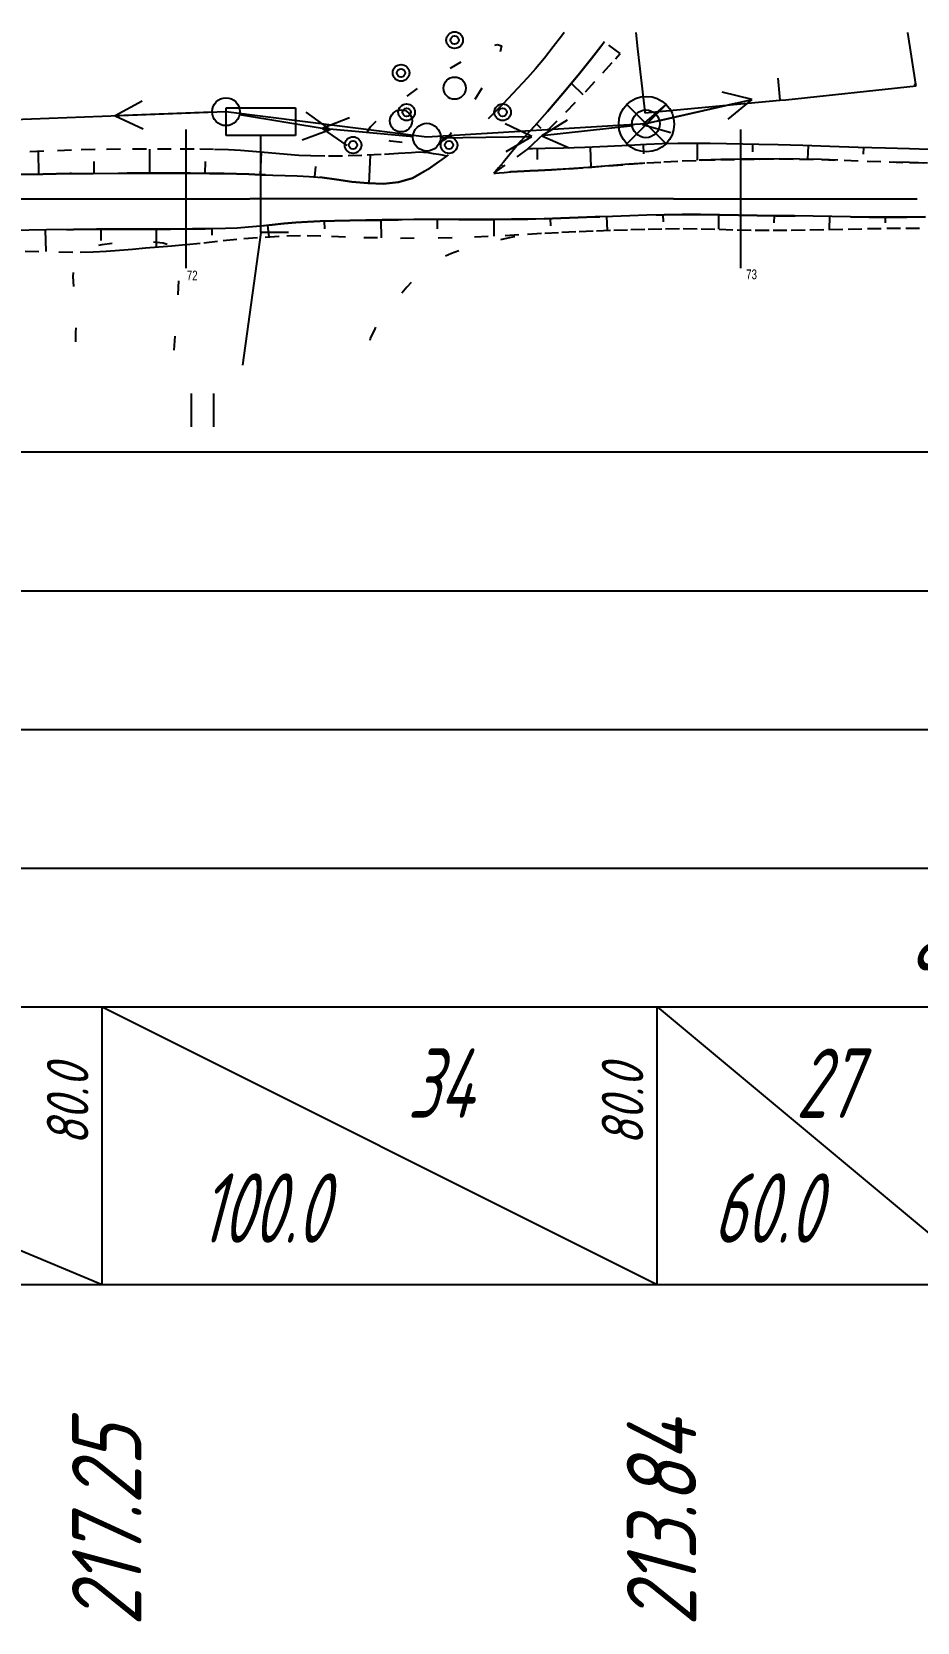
# Model space of a CAD drawing. Extents: x 2172 to 5772, y -842 to -248.
# Drawn here: x 3991 to 4022.9, y -676.2 to -618.9 of the extents above; entities that cross this region are included whole.
import ezdxf

# ---------------------------------------------------------------- set-up
doc = ezdxf.new("R2010")
doc.units = 0
doc.header["$MEASUREMENT"] = 0
doc.linetypes.add('CONTI', pattern=[0])
doc.linetypes.add('STROT', pattern=[1.7, 0.5, -1.2])
doc.layers.get('0').update_dxf_attribs({"linetype": 'CONTINUOUS'})
for name, color, linetype in [('DEFAULT', 7, 'CONTI'), ('OTKOSDEFAULT', 32, 'CONTI'), ('SIT_LDEFAULT', 7, 'CONTI'), ('USLZNDEFAULT', 7, 'CONTI'), ('ОТМЕТКИ_КЮВЕТОВ', 7, 'CONTINUOUS'), ('ЧЕРНЫЕ_ОТМЕТКИ', 7, 'CONTINUOUS')]:
    doc.layers.add(name, color=color, linetype=linetype)
doc.styles.add('SHRFT', font='TXT', dxfattribs={"width": 8.75})
doc.styles.add('ГОСТ', font='gost.TTF', dxfattribs={"oblique": 15, "height": 1})

# ---------------------------------------------------------------- blocks, each defined once
blk = doc.blocks.new('BL_7')
at = {"color": 0}
for p, q in [((-3.5, 3.5), (3.5, -3.5)), ((-3.5, -3.5), (3.5, 3.5))]:
    blk.add_line(p, q, dxfattribs=at)
blk.add_circle((0, 0), 5, dxfattribs=at)
blk = doc.blocks.new('BL_20')
at = {"color": 0}
blk.add_circle((0, 0), 2.5, dxfattribs=at)
blk = doc.blocks.new('BL_2009')
at = {"color": 0}
for centre, radius in [((0, 8.65), 1.5), ((0, 8.65), 0.75), ((0, 0), 2), ((-8.65, -4.35), 1.5), ((8.65, -4.35), 1.5), ((-8.65, -4.35), 0.75), ((8.65, -4.35), 0.75)]:
    blk.add_circle(centre, radius, dxfattribs=at)
blk = doc.blocks.new('BL_13')
at = {"color": 0}
for p, q in [((-6.25, 17.5), (-6.25, 22.5)), ((-6.25, 22.5), (6.25, 22.5)), ((6.25, 22.5), (6.25, 17.5)), ((0, 17.5), (-6.25, 17.5)), ((0, 0), (0, 17.5)), ((6.25, 17.5), (0, 17.5)), ((5, 0), (0, 0))]:
    blk.add_line(p, q, dxfattribs=at)
blk = doc.blocks.new('BL_2011')
at = {"color": 0}
for p, q in [((0, 0), (0, 6)), ((4, 0), (4, 6))]:
    blk.add_line(p, q, dxfattribs=at)

msp = doc.modelspace()

# ---------------------------------------------------------------- linework, layer by layer
at = {"linetype": 'Continuous'}
for p, q in [((3396.596, -634.043), (4356.596, -634.043)), ((3396.596, -639.043), (4356.596, -639.043)), ((3396.596, -644.043), (4356.596, -644.043)), ((3396.596, -649.043), (4356.596, -649.043)), ((3396.596, -654.043), (4356.596, -654.043)), ((3396.596, -664.043), (4356.596, -664.043))]:
    msp.add_line(p, q, dxfattribs=at)
at = {"layer": 'DEFAULT', "color": 12, "linetype": 'CONTI'}
for p, q in [((3996.595, -627.422), (3996.596, -622.42)), ((4016.595, -627.422), (4016.596, -622.422)), ((3973.372, -624.92), (3998.893, -624.921)), ((3999.697, -624.921), (3998.894, -624.921)), ((4000.5, -624.921), (3999.697, -624.921)), ((4001.304, -624.921), (4000.5, -624.921)), ((4002.107, -624.921), (4001.304, -624.921)), ((4002.911, -624.921), (4002.107, -624.921)), ((4003.714, -624.921), (4002.911, -624.921)), ((4004.518, -624.921), (4003.714, -624.921)), ((4005.321, -624.921), (4004.518, -624.921)), ((4006.125, -624.921), (4005.321, -624.921)), ((4006.928, -624.921), (4006.125, -624.921)), ((4007.732, -624.921), (4006.928, -624.921)), ((4008.535, -624.921), (4007.732, -624.921)), ((4009.339, -624.921), (4008.535, -624.921)), ((4010.142, -624.921), (4009.339, -624.921)), ((4010.946, -624.921), (4010.142, -624.921)), ((4011.749, -624.921), (4010.946, -624.921)), ((4012.553, -624.921), (4011.749, -624.921)), ((4013.356, -624.921), (4012.553, -624.921)), ((4014.16, -624.921), (4013.356, -624.921)), ((4014.16, -624.922), (4022.947, -624.921))]:
    msp.add_line(p, q, dxfattribs=at)
at = {"layer": 'OTKOSDEFAULT', "color": 32}
for p, q in [((4011.545, -619.429, 43.34), (4011.211, -619.863, 43.317)), ((4011.672, -619.262, 43.349), (4011.545, -619.429, 43.34)), ((4011.211, -619.863, 43.317), (4010.733, -620.464, 43.285)), ((4010.733, -620.464, 43.285), (4010.179, -621.13, 43.248)), ((4010.179, -621.13, 43.248), (4009.625, -621.772, 43.213)), ((4010.489, -620.759), (4010.9, -621.166)), ((4009.625, -621.772, 43.213), (4009.157, -622.298, 43.184)), ((4009.157, -622.298, 43.184), (4008.866, -622.618, 43.166)), ((4009.23, -622.218), (4009.385, -622.376)), ((4008.677, -622.835, 43.164), (4008.461, -623.088, 43.161)), ((4008.866, -622.618, 43.166), (4008.677, -622.835, 43.164)), ((4011.783, -623.035, 43.008), (4010.969, -623.072, 43.034)), ((4012.551, -622.994, 42.983), (4011.783, -623.035, 43.008)), ((4013.196, -622.962, 42.962), (4012.551, -622.994, 42.983)), ((4013.068, -622.969), (4013.081, -623.303)), ((4013.753, -622.945, 42.944), (4013.196, -622.962, 42.962)), ((4014.318, -622.932, 42.927), (4013.753, -622.945, 42.944)), ((4014.903, -622.929, 42.909), (4014.318, -622.932, 42.927)), ((4015.489, -622.932, 42.892), (4014.903, -622.929, 42.909)), ((4015.015, -622.929), (4015.014, -623.532)), ((4016.074, -622.94, 42.874), (4015.489, -622.932, 42.892)), ((4016.66, -622.953, 42.856), (4016.074, -622.94, 42.874)), ((4017.245, -622.963, 42.839), (4016.66, -622.953, 42.856)), ((4017.014, -622.959), (4017.009, -623.225)), ((4017.942, -622.978, 42.81), (4017.245, -622.963, 42.839)), ((4018.82, -623.003, 42.774), (4017.942, -622.978, 42.81)), ((4019.802, -623.035, 42.733), (4018.82, -623.003, 42.774)), ((4019.013, -623.01), (4018.997, -623.495)), ((4020.82, -623.068, 42.691), (4019.802, -623.035, 42.733)), ((3991.29, -624.029), (3991.277, -623.214)), ((3993.288, -624.006), (3993.286, -623.578)), ((3995.288, -623.998), (3995.288, -623.129)), ((3997.288, -624.005), (3997.292, -623.574)), ((3999.281, -624.051), (3999.309, -623.242)), ((4003.19, -624.364), (4003.242, -623.348)), ((4008.032, -623.597, 43.157), (4007.859, -623.803, 43.155)), ((4008.242, -623.35, 43.159), (4008.032, -623.597, 43.157)), ((4008.461, -623.088, 43.161), (4008.242, -623.35, 43.159)), ((4009.086, -623.115, 43.095), (4008.918, -623.115, 43.101)), ((4009.539, -623.11, 43.081), (4009.086, -623.115, 43.095)), ((4009.248, -623.114), (4009.252, -623.508)), ((4010.195, -623.098, 43.059), (4009.539, -623.11, 43.081)), ((4010.969, -623.072, 43.034), (4010.195, -623.098, 43.059)), ((4011.161, -623.066), (4011.189, -623.783)), ((4021.801, -623.099, 42.65), (4020.82, -623.068, 42.691)), ((4021.012, -623.074), (4021.004, -623.316)), ((4022.671, -623.125, 42.614), (4021.801, -623.099, 42.65)), ((4023.382, -623.144, 42.586), (4022.671, -623.125, 42.614)), ((3990.19, -624.05, 43.714), (3991.435, -624.027, 43.658)), ((3991.435, -624.027, 43.658), (3992.412, -624.013, 43.614)), ((3992.412, -624.013, 43.614), (3993.248, -624.006, 43.595)), ((3993.248, -624.006, 43.595), (3994.144, -624.001, 43.574)), ((3994.144, -624.001, 43.574), (3995.052, -623.998, 43.553)), ((3995.052, -623.998, 43.553), (3995.932, -623.999, 43.533)), ((3995.932, -623.999, 43.533), (3996.741, -624, 43.514)), ((3996.741, -624, 43.514), (3997.436, -624.005, 43.498)), ((3997.436, -624.005, 43.498), (3997.971, -624.012, 43.486)), ((3997.971, -624.012, 43.486), (3998.415, -624.021, 43.471)), ((3998.415, -624.021, 43.471), (3998.859, -624.035, 43.456)), ((3998.859, -624.035, 43.456), (3999.294, -624.052, 43.441)), ((3999.294, -624.052, 43.441), (3999.729, -624.067, 43.425)), ((3999.729, -624.067, 43.425), (4000.164, -624.083, 43.41)), ((4000.164, -624.083, 43.41), (4000.599, -624.097, 43.395)), ((4000.599, -624.097, 43.395), (4001.033, -624.112, 43.38)), ((4001.033, -624.112, 43.38), (4001.5, -624.152, 43.363)), ((4001.238, -624.131), (4001.269, -623.755)), ((4001.5, -624.152, 43.363), (4002.019, -624.225, 43.343)), ((4004.257, -624.321, 43.261), (4004.757, -624.173, 43.241)), ((4007.738, -623.945, 43.153), (4007.694, -623.999, 43.153)), ((4007.859, -623.803, 43.155), (4007.738, -623.945, 43.153)), ((4007.948, -623.697), (4008.026, -623.767)), ((4002.019, -624.225, 43.343), (4002.572, -624.303, 43.323)), ((4002.572, -624.303, 43.323), (4003.143, -624.362, 43.302)), ((4003.143, -624.362, 43.302), (4003.712, -624.375, 43.281)), ((4003.712, -624.375, 43.281), (4004.257, -624.321, 43.261)), ((3999.277, -625.901, 43.414), (3998.851, -625.941, 43.428)), ((3999.703, -625.853, 43.401), (3999.277, -625.901, 43.414)), ((3999.536, -625.871), (3999.584, -626.291)), ((4000.125, -625.808, 43.387), (3999.703, -625.853, 43.401)), ((4000.548, -625.769, 43.374), (4000.125, -625.808, 43.387)), ((4000.973, -625.745, 43.361), (4000.548, -625.769, 43.374)), ((4001.429, -625.73, 43.344), (4000.973, -625.745, 43.361)), ((4001.943, -625.719, 43.326), (4001.429, -625.73, 43.344)), ((4001.572, -625.728), (4001.58, -625.997)), ((4002.497, -625.707, 43.306), (4001.943, -625.719, 43.326)), ((4003.074, -625.695, 43.286), (4002.497, -625.707, 43.306)), ((4003.665, -625.683, 43.265), (4003.074, -625.695, 43.286)), ((4003.61, -625.685), (4003.623, -626.327)), ((4004.246, -625.673, 43.244), (4003.665, -625.683, 43.265)), ((4004.809, -625.665, 43.224), (4004.246, -625.673, 43.244)), ((4005.366, -625.662, 43.204), (4004.809, -625.665, 43.224)), ((4005.941, -625.662, 43.184), (4005.366, -625.662, 43.204)), ((4005.648, -625.663), (4005.649, -625.998)), ((4006.527, -625.664, 43.163), (4005.941, -625.662, 43.184)), ((4007.124, -625.665, 43.142), (4006.527, -625.664, 43.163)), ((4007.723, -625.664, 43.121), (4007.124, -625.665, 43.142)), ((4007.684, -625.665), (4007.687, -626.264)), ((4008.32, -625.659, 43.1), (4007.723, -625.664, 43.121)), ((4008.911, -625.652, 43.079), (4008.32, -625.659, 43.1)), ((4009.504, -625.638, 43.058), (4008.911, -625.652, 43.079)), ((4010.109, -625.622, 43.037), (4009.504, -625.638, 43.058)), ((4009.722, -625.632), (4009.73, -625.889)), ((4010.725, -625.599, 43.016), (4010.109, -625.622, 43.037)), ((4011.344, -625.575, 42.994), (4010.725, -625.599, 43.016)), ((4011.966, -625.552, 42.973), (4011.344, -625.575, 42.994)), ((4011.754, -625.56), (4011.773, -626.058)), ((4012.585, -625.528, 42.951), (4011.966, -625.552, 42.973)), ((4013.199, -625.509, 42.929), (4012.585, -625.528, 42.951)), ((4013.827, -625.496, 42.902), (4013.199, -625.509, 42.929)), ((4013.785, -625.497), (4013.79, -625.749)), ((4014.477, -625.487, 42.873), (4013.827, -625.496, 42.902)), ((4015.142, -625.49, 42.843), (4014.477, -625.487, 42.873)), ((4015.821, -625.497, 42.812), (4015.142, -625.49, 42.843)), ((4015.79, -625.496), (4015.783, -626.02)), ((4016.504, -625.509, 42.781), (4015.821, -625.497, 42.812)), ((4017.186, -625.52, 42.751), (4016.504, -625.509, 42.781)), ((4017.857, -625.528, 42.72), (4017.186, -625.52, 42.751)), ((4017.788, -625.527), (4017.785, -625.79)), ((4018.523, -625.535, 42.696), (4017.857, -625.528, 42.72)), ((4019.194, -625.545, 42.672), (4018.523, -625.535, 42.696)), ((4019.868, -625.557, 42.647), (4019.194, -625.545, 42.672)), ((4019.787, -625.555), (4019.78, -626.024)), ((4020.542, -625.569, 42.623), (4019.868, -625.557, 42.647)), ((4021.218, -625.577, 42.598), (4020.542, -625.569, 42.623)), ((4021.895, -625.581, 42.573), (4021.218, -625.577, 42.598)), ((4021.789, -625.579), (4021.788, -625.782)), ((4022.569, -625.579, 42.549), (4021.895, -625.581, 42.573)), ((4023.246, -625.573, 42.534), (4022.569, -625.579, 42.549)), ((3991.562, -626.037, 43.66), (3990.303, -626.059, 43.722)), ((3991.523, -626.038), (3991.536, -626.825)), ((3992.539, -626.023, 43.613), (3991.562, -626.037, 43.66)), ((3993.367, -626.015, 43.589), (3992.539, -626.023, 43.613)), ((3994.254, -626.012, 43.563), (3993.367, -626.015, 43.589)), ((3993.522, -626.015), (3993.523, -626.418)), ((3995.158, -626.01, 43.537), (3994.254, -626.012, 43.563)), ((3996.031, -626.009, 43.512), (3995.158, -626.01, 43.537)), ((3995.523, -626.01), (3995.524, -626.657)), ((3996.828, -626.006, 43.489), (3996.031, -626.009, 43.512)), ((3997.507, -626.002, 43.469), (3996.828, -626.006, 43.489)), ((3998.02, -625.994, 43.455), (3997.507, -626.002, 43.469)), ((3997.524, -626), (3997.528, -626.236)), ((3998.436, -625.974, 43.441), (3998.02, -625.994, 43.455)), ((3998.851, -625.941, 43.428), (3998.436, -625.974, 43.441))]:
    msp.add_line(p, q, dxfattribs=at)
at = {"layer": 'OTKOSDEFAULT', "color": 32, "linetype": 'STROT'}
for p, q in [((4012.241, -619.678, 43.283), (4011.672, -619.262, 43.349)), ((4011.622, -620.383, 43.247), (4012.071, -619.875, 43.273)), ((4012.071, -619.875, 43.273), (4012.241, -619.678, 43.283)), ((4010.995, -621.066, 43.211), (4011.622, -620.383, 43.247)), ((4010.289, -621.799, 43.173), (4010.995, -621.066, 43.211)), ((4009.62, -622.458, 43.137), (4010.289, -621.799, 43.173)), ((4009.115, -622.933, 43.111), (4009.62, -622.458, 43.137)), ((4008.918, -623.115, 43.101), (4009.115, -622.933, 43.111)), ((3991.466, -623.205, 43.472), (3990.188, -623.267, 43.529)), ((3992.465, -623.167, 43.428), (3991.466, -623.205, 43.472)), ((3993.318, -623.146, 43.409), (3992.465, -623.167, 43.428)), ((3994.233, -623.136, 43.389), (3993.318, -623.146, 43.409)), ((3995.164, -623.129, 43.368), (3994.233, -623.136, 43.389)), ((3996.062, -623.13, 43.348), (3995.164, -623.129, 43.368)), ((3996.887, -623.133, 43.33), (3996.062, -623.13, 43.348)), ((3997.588, -623.144, 43.314), (3996.887, -623.133, 43.33)), ((3998.123, -623.156, 43.302), (3997.588, -623.144, 43.314)), ((3998.559, -623.177, 43.307), (3998.123, -623.156, 43.302)), ((3998.99, -623.211, 43.312), (3998.559, -623.177, 43.307)), ((3999.408, -623.25, 43.316), (3998.99, -623.211, 43.312)), ((3999.826, -623.291, 43.321), (3999.408, -623.25, 43.316)), ((4000.245, -623.329, 43.326), (3999.826, -623.291, 43.321)), ((4000.664, -623.358, 43.33), (4000.245, -623.329, 43.326)), ((4001.085, -623.376, 43.335), (4000.664, -623.358, 43.33)), ((4001.592, -623.382, 43.313), (4001.085, -623.376, 43.335)), ((4002.231, -623.379, 43.285), (4001.592, -623.382, 43.313)), ((4002.933, -623.36, 43.255), (4002.231, -623.379, 43.285)), ((4003.628, -623.329, 43.224), (4002.933, -623.36, 43.255)), ((4004.247, -623.292, 43.197), (4003.628, -623.329, 43.224)), ((4004.726, -623.259, 43.176), (4004.247, -623.292, 43.197)), ((4004.992, -623.241, 43.165), (4004.726, -623.259, 43.176)), ((4005.151, -623.246, 43.177), (4004.992, -623.241, 43.165)), ((4005.332, -623.265, 43.191), (4005.151, -623.246, 43.177)), ((4005.309, -623.866, 43.242), (4005.978, -623.382, 43.242)), ((4005.518, -623.294, 43.206), (4005.332, -623.265, 43.191)), ((4005.694, -623.325, 43.22), (4005.518, -623.294, 43.206)), ((4005.84, -623.352, 43.231), (4005.694, -623.325, 43.22)), ((4005.94, -623.373, 43.239), (4005.84, -623.352, 43.231)), ((4005.978, -623.382, 43.242), (4005.94, -623.373, 43.239)), ((4007.694, -623.999, 43.153), (4008.918, -623.115, 43.101)), ((4008.918, -623.115, 43.101), (4007.694, -623.999, 43.153)), ((4013.205, -623.627, 42.946), (4013.821, -623.59, 42.922)), ((4013.821, -623.59, 42.922), (4014.478, -623.555, 42.896)), ((4014.478, -623.555, 42.896), (4015.166, -623.526, 42.87)), ((4015.166, -623.526, 42.87), (4015.868, -623.507, 42.843)), ((4015.868, -623.507, 42.843), (4016.576, -623.494, 42.816)), ((4016.576, -623.494, 42.816), (4017.281, -623.486, 42.789)), ((4017.281, -623.486, 42.789), (4017.976, -623.484, 42.762)), ((4017.976, -623.484, 42.762), (4018.704, -623.489, 42.736)), ((4018.704, -623.489, 42.736), (4019.495, -623.506, 42.707)), ((4019.495, -623.506, 42.707), (4020.317, -623.533, 42.677)), ((4020.317, -623.533, 42.677), (4021.142, -623.56, 42.647)), ((4021.142, -623.56, 42.647), (4021.934, -623.589, 42.618)), ((4021.934, -623.589, 42.618), (4022.667, -623.614, 42.591)), ((4004.757, -624.173, 43.241), (4005.309, -623.866, 43.242)), ((4007.694, -623.999, 43.153), (4007.744, -623.995, 43.151)), ((4007.744, -623.995, 43.151), (4007.875, -623.985, 43.144)), ((4007.875, -623.985, 43.144), (4008.067, -623.969, 43.135)), ((4008.067, -623.969, 43.135), (4008.296, -623.954, 43.125)), ((4008.296, -623.954, 43.125), (4008.541, -623.936, 43.113)), ((4008.541, -623.936, 43.113), (4008.777, -623.92, 43.102)), ((4008.777, -623.92, 43.102), (4008.985, -623.911, 43.092)), ((4008.985, -623.911, 43.092), (4009.281, -623.899, 43.082)), ((4009.281, -623.899, 43.082), (4009.767, -623.875, 43.065)), ((4009.767, -623.875, 43.065), (4010.388, -623.838, 43.044)), ((4010.388, -623.838, 43.044), (4011.096, -623.789, 43.019)), ((4011.096, -623.789, 43.019), (4011.834, -623.731, 42.994)), ((4011.834, -623.731, 42.994), (4012.554, -623.675, 42.969)), ((4012.554, -623.675, 42.969), (4013.205, -623.627, 42.946)), ((4022.667, -623.614, 42.591), (4023.319, -623.632, 42.568)), ((3997.236, -626.502, 43.392), (3997.933, -626.427, 43.383)), ((3997.933, -626.427, 43.383), (3998.673, -626.355, 43.374)), ((3998.673, -626.355, 43.374), (3999.45, -626.298, 43.364)), ((3999.45, -626.298, 43.364), (4000.222, -626.255, 43.354)), ((4000.222, -626.255, 43.354), (4000.958, -626.243, 43.345)), ((4000.958, -626.243, 43.345), (4001.839, -626.269, 43.307)), ((4001.839, -626.269, 43.307), (4002.999, -626.309, 43.256)), ((4002.999, -626.309, 43.256), (4004.32, -626.334, 43.198)), ((4004.32, -626.334, 43.198), (4005.688, -626.329, 43.138)), ((4005.688, -626.329, 43.138), (4006.986, -626.296, 43.082)), ((4006.986, -626.296, 43.082), (4008.095, -626.242, 43.033)), ((4008.095, -626.242, 43.033), (4008.903, -626.191, 42.997)), ((4008.903, -626.191, 42.997), (4009.524, -626.154, 42.98)), ((4009.524, -626.154, 42.98), (4010.145, -626.123, 42.962)), ((4010.145, -626.123, 42.962), (4010.766, -626.096, 42.944)), ((4010.766, -626.096, 42.944), (4011.389, -626.07, 42.926)), ((4011.389, -626.07, 42.926), (4012.01, -626.049, 42.908)), ((4012.01, -626.049, 42.908), (4012.63, -626.029, 42.89)), ((4012.63, -626.029, 42.89), (4013.249, -626.009, 42.872)), ((4013.249, -626.009, 42.872), (4013.877, -625.997, 42.842)), ((4013.877, -625.997, 42.842), (4014.514, -625.995, 42.811)), ((4014.514, -625.995, 42.811), (4015.156, -626.003, 42.78)), ((4015.156, -626.003, 42.78), (4015.805, -626.02, 42.748)), ((4015.805, -626.02, 42.748), (4016.458, -626.038, 42.715)), ((4016.458, -626.038, 42.715), (4017.109, -626.052, 42.683)), ((4017.109, -626.052, 42.683), (4017.754, -626.055, 42.652)), ((4017.754, -626.055, 42.652), (4018.406, -626.048, 42.629)), ((4018.406, -626.048, 42.629), (4019.077, -626.037, 42.606)), ((4019.077, -626.037, 42.606), (4019.762, -626.023, 42.583)), ((4019.762, -626.023, 42.583), (4020.455, -626.009, 42.559)), ((4020.455, -626.009, 42.559), (4021.152, -625.994, 42.535)), ((4021.152, -625.994, 42.535), (4021.849, -625.984, 42.512)), ((4021.849, -625.984, 42.512), (4022.537, -625.978, 42.488)), ((4022.537, -625.978, 42.488), (4023.221, -625.986, 42.475)), ((3990.795, -626.811, 43.663), (3992.012, -626.835, 43.604)), ((3992.012, -626.835, 43.604), (3992.777, -626.844, 43.566)), ((3992.777, -626.844, 43.566), (3993.249, -626.834, 43.544)), ((3993.249, -626.834, 43.544), (3993.721, -626.808, 43.521)), ((3993.721, -626.808, 43.521), (3994.193, -626.775, 43.498)), ((3994.193, -626.775, 43.498), (3994.666, -626.735, 43.475)), ((3994.666, -626.735, 43.475), (3995.136, -626.693, 43.452)), ((3995.136, -626.693, 43.452), (3995.61, -626.65, 43.43)), ((3995.61, -626.65, 43.43), (3996.081, -626.615, 43.407)), ((3996.081, -626.615, 43.407), (3996.611, -626.569, 43.4)), ((3996.611, -626.569, 43.4), (3997.236, -626.502, 43.392))]:
    msp.add_line(p, q, dxfattribs=at)
at = {"layer": 'SIT_LDEFAULT', "color": 7}
for p, q in [((4010.227, -618.921), (4010.123, -619.064)), ((4012.807, -618.921), (4012.869, -619.514)), ((4022.897, -620.787), (4022.606, -618.921)), ((4007.727, -619.388), (4007.817, -619.358)), ((4007.818, -619.361), (4007.959, -619.406)), ((4007.959, -619.406), (4007.918, -619.629)), ((4009.833, -619.446), (4009.512, -619.85)), ((4010.123, -619.064), (4009.833, -619.446)), ((4011.211, -619.863), (4011.545, -619.429)), ((4011.544, -619.428), (4011.671, -619.261)), ((4012.869, -619.514), (4013.132, -621.785)), ((4006.163, -620.183), (4006.513, -619.983)), ((4009.512, -619.85), (4009.193, -620.232)), ((4010.733, -620.464), (4011.211, -619.863)), ((4006.117, -620.21), (4006.163, -620.183)), ((4008.903, -620.556), (4008.545, -620.944)), ((4009.193, -620.232), (4008.903, -620.556)), ((4010.179, -621.13), (4010.733, -620.464)), ((4017.925, -620.574), (4018, -621.371)), ((4004.559, -621.226), (4004.567, -621.219)), ((4004.567, -621.219), (4004.941, -620.95)), ((4007.258, -620.93), (4007.005, -621.345)), ((4008.545, -620.944), (4008.028, -621.492)), ((4009.625, -621.772), (4010.179, -621.13)), ((4017.004, -621.344), (4015.917, -621.078)), ((4018.214, -621.351), (4022.908, -620.849)), ((4022.838, -620.797), (4022.897, -620.787)), ((4022.908, -620.849), (4022.898, -620.785)), ((3998.034, -621.784), (3979.647, -622.475)), ((3995.018, -621.396), (3994.036, -621.933)), ((3997.534, -621.801), (3994.036, -621.933)), ((4005.273, -622.7), (3998.034, -621.784)), ((3998.526, -621.878), (4001.785, -622.427)), ((4001.785, -622.427), (4000.919, -621.803)), ((4008.028, -621.492), (4007.484, -622.042)), ((4009.157, -622.298), (4009.625, -621.772)), ((4016.39, -621.483), (4013.051, -622.243)), ((4013.866, -621.548), (4013.051, -622.243)), ((4013.165, -621.779), (4013.132, -621.785)), ((4013.132, -621.785), (4013.136, -621.819)), ((4013.137, -621.817), (4018, -621.371)), ((4016.878, -621.372), (4013.169, -622.218)), ((4013.628, -622.116), (4017.004, -621.344)), ((4016.139, -622.054), (4017.004, -621.344)), ((4018, -621.371), (4018.214, -621.351)), ((3994.036, -621.933), (3995.054, -622.396)), ((4000.786, -622.793), (4001.785, -622.427)), ((4002.489, -622.006), (4001.507, -622.391)), ((4004.799, -622.682), (4001.507, -622.391)), ((4001.507, -622.391), (4002.394, -623.001)), ((4003.133, -622.489), (4003.24, -622.329)), ((4003.24, -622.329), (4003.448, -622.123)), ((4013.169, -622.218), (4005.273, -622.7)), ((4009.063, -622.677), (4008.102, -622.218)), ((4008.866, -622.618), (4009.157, -622.298)), ((4010.327, -622.082), (4009.424, -622.653)), ((4012.706, -622.291), (4009.424, -622.653)), ((4013.051, -622.243), (4014.07, -622.525)), ((4003.959, -622.841), (4003.911, -622.832)), ((4004.294, -622.884), (4003.959, -622.841)), ((4004.384, -622.893), (4004.294, -622.884)), ((4005.747, -622.719), (4009.063, -622.677)), ((4005.913, -622.799), (4005.799, -622.853)), ((4006.046, -622.692), (4005.913, -622.799)), ((4006.165, -622.545), (4006.046, -622.692)), ((4008.131, -623.217), (4009.063, -622.677)), ((4008.588, -622.938), (4008.676, -622.834)), ((4008.677, -622.835), (4008.866, -622.618)), ((4009.424, -622.653), (4010.409, -623.078)), ((4005.978, -623.382), (4005.309, -623.866)), ((4006.038, -623.332), (4005.978, -623.382)), ((4015.166, -623.526), (4015.088, -623.53)), ((4015.868, -623.507), (4015.166, -623.526)), ((4016.576, -623.494), (4015.868, -623.507)), ((4017.28, -623.488), (4016.576, -623.494)), ((4017.976, -623.484), (4017.281, -623.486)), ((4018.704, -623.489), (4017.976, -623.484)), ((4019.495, -623.506), (4018.704, -623.489)), ((4020.087, -623.524), (4019.495, -623.506)), ((4022.667, -623.614), (4022.085, -623.594)), ((3991.435, -624.027), (3990.19, -624.05)), ((3992.412, -624.013), (3991.435, -624.027)), ((3992.469, -624.012), (3992.412, -624.013)), ((3995.052, -623.998), (3994.469, -624)), ((3995.932, -623.999), (3995.052, -623.998)), ((3996.741, -624), (3995.932, -623.999)), ((3997.436, -624.005), (3996.741, -624)), ((3997.971, -624.012), (3997.436, -624.005)), ((3998.415, -624.021), (3997.971, -624.012)), ((3998.859, -624.035), (3998.415, -624.021)), ((3999.294, -624.052), (3998.859, -624.035)), ((3999.453, -624.059), (3999.294, -624.052)), ((4001.5, -624.152), (4001.414, -624.145)), ((4002.019, -624.225), (4001.5, -624.152)), ((4004.757, -624.173), (4004.257, -624.321)), ((4005.309, -623.866), (4004.757, -624.173)), ((4008.296, -623.954), (4008.27, -623.956)), ((4008.541, -623.936), (4008.296, -623.954)), ((4008.777, -623.92), (4008.541, -623.936)), ((4008.985, -623.911), (4008.777, -623.92)), ((4009.281, -623.899), (4008.985, -623.911)), ((4009.767, -623.875), (4009.281, -623.899)), ((4010.388, -623.838), (4009.767, -623.875)), ((4011.096, -623.789), (4010.388, -623.838)), ((4011.834, -623.731), (4011.096, -623.789)), ((4012.554, -623.675), (4011.834, -623.731)), ((4013.126, -623.634), (4012.554, -623.675)), ((4023.319, -623.632), (4022.667, -623.614)), ((4002.572, -624.303), (4002.019, -624.225)), ((4003.143, -624.362), (4002.57, -624.305)), ((4003.712, -624.375), (4003.143, -624.362)), ((4004.257, -624.321), (4003.712, -624.375)), ((3999.29, -625.9), (3999.703, -625.853)), ((3999.703, -625.853), (4000.125, -625.808)), ((4000.127, -625.81), (4000.55, -625.771)), ((4000.548, -625.769), (4000.973, -625.745)), ((4000.973, -625.745), (4001.429, -625.73)), ((4001.429, -625.73), (4001.943, -625.719)), ((4001.943, -625.719), (4002.497, -625.707)), ((4002.497, -625.707), (4003.074, -625.695)), ((4003.074, -625.698), (4003.665, -625.686)), ((4003.665, -625.683), (4004.246, -625.673)), ((4004.246, -625.673), (4004.383, -625.672)), ((4006.422, -625.665), (4006.527, -625.664)), ((4006.527, -625.664), (4007.124, -625.665)), ((4007.124, -625.665), (4007.723, -625.664)), ((4007.723, -625.664), (4008.32, -625.659)), ((4008.322, -625.657), (4008.912, -625.65)), ((4008.912, -625.65), (4009.503, -625.635)), ((4009.504, -625.638), (4010.109, -625.622)), ((4010.109, -625.622), (4010.725, -625.599)), ((4010.725, -625.599), (4011.345, -625.573)), ((4011.344, -625.575), (4011.512, -625.571)), ((4013.539, -625.502), (4013.828, -625.494)), ((4013.827, -625.496), (4014.476, -625.489)), ((4014.477, -625.487), (4015.142, -625.49)), ((4015.142, -625.49), (4015.821, -625.497)), ((4015.821, -625.497), (4016.504, -625.509)), ((4016.504, -625.509), (4017.186, -625.52)), ((4017.186, -625.52), (4017.857, -625.528)), ((4017.857, -625.528), (4018.523, -625.535)), ((4018.523, -625.535), (4018.55, -625.536)), ((4020.549, -625.57), (4021.218, -625.577)), ((4021.218, -625.577), (4021.895, -625.581)), ((4021.895, -625.581), (4022.569, -625.579)), ((4022.569, -625.579), (4023.246, -625.573)), ((3992.282, -626.026), (3992.539, -626.023)), ((3992.539, -626.023), (3993.367, -626.015)), ((3993.367, -626.015), (3994.254, -626.012)), ((3994.254, -626.012), (3995.158, -626.01)), ((3995.158, -626.01), (3996.031, -626.009)), ((3996.031, -626.009), (3996.828, -626.006)), ((3996.828, -626.006), (3997.283, -626.003)), ((3999.29, -626.136), (3998.631, -630.921)), ((4007.938, -626.386), (4008.427, -626.281)), ((4008.427, -626.284), (4008.443, -626.28)), ((3993.565, -626.579), (3993.436, -626.609)), ((3993.928, -626.527), (3993.565, -626.579)), ((3995.775, -626.518), (3995.425, -626.479)), ((3995.916, -626.563), (3995.775, -626.518)), ((4005.947, -626.977), (4006.158, -626.875)), ((4006.158, -626.875), (4006.428, -626.785)), ((3992.526, -627.577), (3992.52, -627.724)), ((3992.517, -627.723), (3992.535, -628.075)), ((3996.306, -628.381), (3996.328, -628.105)), ((3996.328, -628.105), (3996.337, -627.88)), ((4004.376, -628.309), (4004.558, -628.096)), ((4004.56, -628.098), (4004.725, -627.928)), ((3992.613, -629.743), (3992.609, -630.072)), ((3992.617, -629.572), (3992.613, -629.743)), ((3996.172, -630.374), (3996.199, -629.875)), ((4003.247, -629.951), (4003.406, -629.601)), ((4003.406, -629.601), (4003.441, -629.548)), ((4003.231, -630.012), (4003.249, -629.952))]:
    msp.add_line(p, q, dxfattribs=at)
at = {"layer": 'ОТМЕТКИ_КЮВЕТОВ'}
for p, q in [((3969.577, -654.043), (3993.577, -664.043)), ((3993.577, -664.043), (3993.577, -654.043)), ((3993.577, -654.043), (4013.577, -664.043)), ((4013.577, -664.043), (4013.577, -654.043)), ((4013.577, -654.043), (4025.577, -664.043))]:
    msp.add_line(p, q, dxfattribs=at)

# ---------------------------------------------------------------- block references
at = {"layer": 'USLZNDEFAULT', "color": 7}
for name, p, xscale, yscale, zscale in [('BL_2009', (4006.275, -620.932), 0.2000000000000455, 0.1999999999999886, 0.2000000000000171), ('BL_2009', (4004.344, -622.112), 0.2000000000000455, 0.1999999999999886, 0.2000000000000171), ('BL_20', (3998.034, -621.784), 0.2000000000000455, 0.1999999999999886, 0.2000000000000171), ('BL_7', (4013.19, -622.228), 0.2000000000000455, 0.1999999999999886, 0.2000000000000171), ('BL_13', (3999.29, -626.136), 0.2000000000000455, 0.1999999999999886, 0.2000000000000171), ('BL_20', (4013.169, -622.218), 0.2000000000000455, 0.1999999999999886, 0.2000000000000171), ('BL_20', (4005.273, -622.7), 0.2000000000000455, 0.1999999999999886, 0.2000000000000171), ('BL_2011', (3996.792, -633.135), 0.1999999999998181, 0.1999999999999318, 0.1999999999999034)]:
    msp.add_blockref(name, p, dxfattribs=dict(at, xscale=xscale, yscale=yscale, zscale=zscale))

# ---------------------------------------------------------------- texts
at = {"style": 'ГОСТ', "oblique": 15}
msp.add_text('а/б', height=2.5, dxfattribs=at).set_placement((4022.701, -652.732))
at = {"layer": 'DEFAULT', "color": 12, "style": 'SHRFT', "width": 0.75}
for s, p in [('72', (3996.622, -627.858)), ('73', (4016.783, -627.817))]:
    msp.add_text(s, height=0.35, dxfattribs=at).set_placement(p)
at = {"layer": 'ОТМЕТКИ_КЮВЕТОВ', "style": 'ГОСТ', "oblique": 15, "width": 0.8}
for s, p in [('34', (4004.577, -658.043)), ('27', (4018.577, -658.043)), ('100.0', (3997.077, -662.543)), ('60.0', (4015.577, -662.543))]:
    msp.add_text(s, height=2.5, dxfattribs=at).set_placement(p)
at = {"layer": 'ОТМЕТКИ_КЮВЕТОВ', "style": 'ГОСТ', "oblique": 15}
for p in [(3993.077, -659.043), (4013.077, -659.043)]:
    msp.add_text('80.0', height=1.5, rotation=90, dxfattribs=at).set_placement(p)
at = {"layer": 'ЧЕРНЫЕ_ОТМЕТКИ', "style": 'ГОСТ', "oblique": 15}
for s, p in [('217.25', (3994.986, -676.364)), ('213.84', (4014.986, -676.364))]:
    msp.add_text(s, height=2.5, rotation=90, dxfattribs=at).set_placement(p)

doc.saveas('drawing.dxf')
